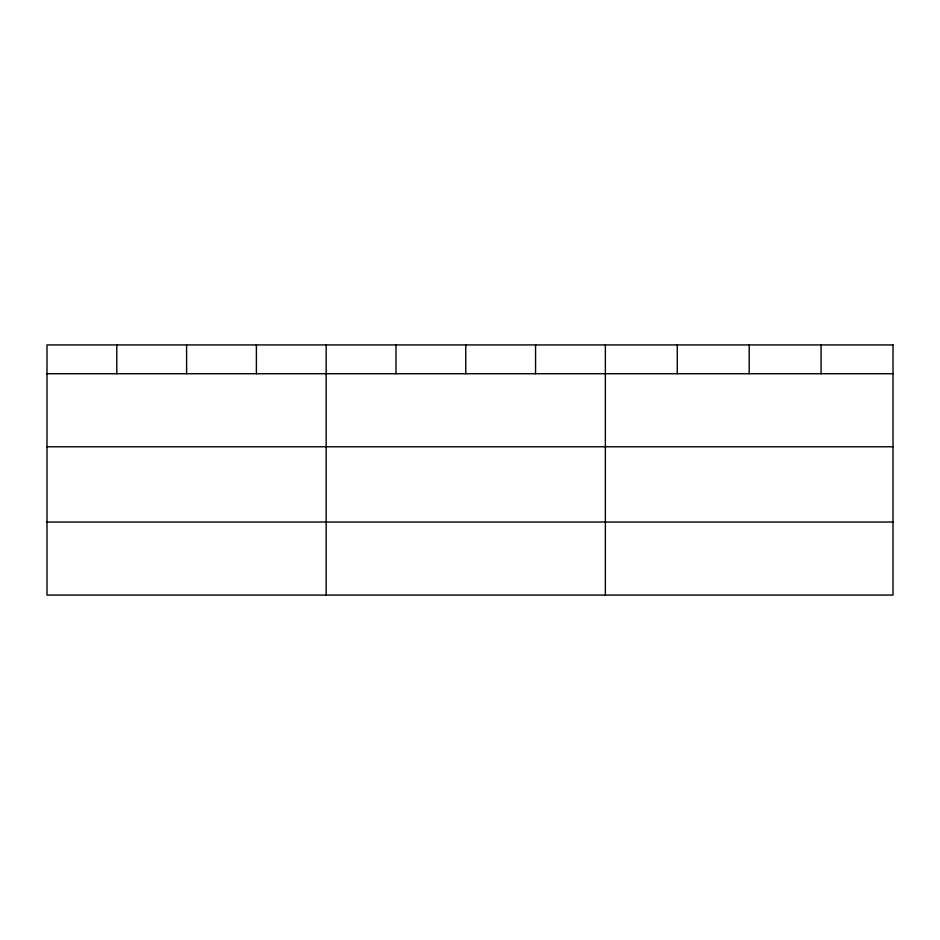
<?xml version="1.0" encoding="UTF-8"?>
<svg xmlns="http://www.w3.org/2000/svg" width="940" height="940" viewBox="0 0 940 940"><rect width="100%" height="100%" fill="white"/><g stroke="black" fill="none" stroke-linecap="round" stroke-linejoin="round"><path stroke-width="1.41" d="M47 373.732L893 373.732M47 446.77L893 446.77M47 522.029L893 522.029M821.09 344.933L821.09 373.732M749.18 344.933L749.18 373.732M677.27 344.933L677.27 373.732M605.36 344.933L605.36 595.067M535.565 344.933L535.565 373.732M465.77 344.933L465.77 373.732M395.975 344.933L395.975 373.732M326.18 344.933L326.18 595.067M256.385 344.933L256.385 373.732M186.59 344.933L186.59 373.732M116.795 344.933L116.795 373.732M893 344.933L47 344.933L47 595.067L893 595.067L893 344.933"/></g></svg>
